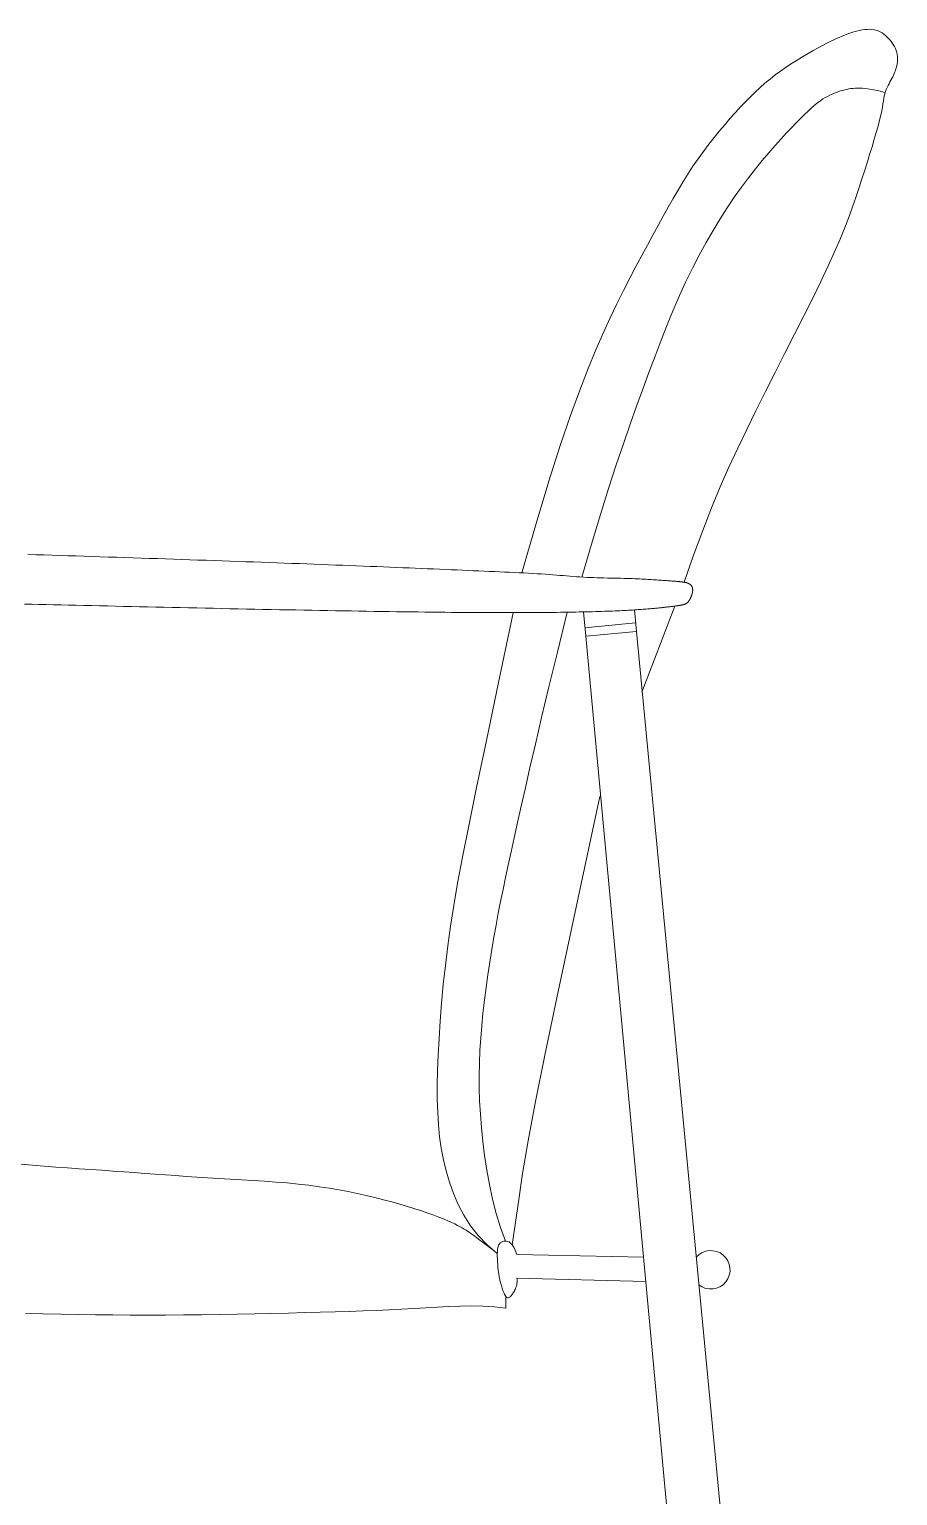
# Model space of a CAD drawing. Header units: metres. Extents: x -48 to 2360, y -1392 to 453.
# Drawn here: x 1306.297 to 1306.597, y 357.329 to 357.836 of the extents above; entities that cross this region are included whole.
import ezdxf

# ---------------------------------------------------------------- set-up
doc = ezdxf.new("R2010")
doc.units = ezdxf.units.M
doc.layers.get('0').update_dxf_attribs({"color": 200})
doc.layers.add('corte3', color=215, linetype='Continuous', lineweight=5)

# ---------------------------------------------------------------- blocks, each defined once
blk = doc.blocks.new('mesas y sillas de cafeteria')
for p, q in [((51.18844587020158, -14.29397601237179), (51.18765299595816, -14.28559206327736)), ((51.20595339996817, -14.29232031655374), (51.20524996476797, -14.28488210684554))]:
    blk.add_line(p, q)
for points in [[(51.22247697691364, -14.27532335044452), (51.22571463616987, -14.26598081426346), (51.22884518466344, -14.25747173149102), (51.23190186318061, -14.24965512449489), (51.23491791250672, -14.24239001564092), (51.2379265734271, -14.23553542730042), (51.24096108672347, -14.22895038184106), (51.24405469318572, -14.22249390163597), (51.2472406335919, -14.21602500904373), (51.25053684489012, -14.20943997060385), (51.25390004863675, -14.20278402949771), (51.25727166254819, -14.19613967308396), (51.26059310434084, -14.18958938871219), (51.26380579173019, -14.18321566373015), (51.26685114243537, -14.17710098548741), (51.26967057417005, -14.17132784134446), (51.27220550465154, -14.16597871863996), (51.2744140259465, -14.16111235537574), (51.27632092752992, -14.15669249214079), (51.27796767322525, -14.15265912016366), (51.27939572686137, -14.14895223067651), (51.28064655225808, -14.14551181490788), (51.28176161324518, -14.14227786409356), (51.28278237364702, -14.13919036946027), (51.28375029728795, -14.13618932224381), (51.28469784419212, -14.13322945462824), (51.28562145917385, -14.13032446261059), (51.28650858324454, -14.1275027831507), (51.28734665741285, -14.12479285320478), (51.28812312269565, -14.12222310972902), (51.28882542010069, -14.11982198967962), (51.28944099064302, -14.11761793000733), (51.28995727532856, -14.11563936767561), (51.29036712991365, -14.11390520510213), (51.29068506911972, -14.1123962065958), (51.29093102240222, -14.1110836019252), (51.29112491921933, -14.10993862087344), (51.29128668902831, -14.10893249319997), (51.29143626129007, -14.10803644868429), (51.29159356545733, -14.10722171710222), (51.291778531001, -14.10645952822233), (51.29200629525531, -14.10572575645347), (51.29227282712782, -14.1050148547456), (51.29256930339307, -14.10432592067991), (51.29288690084741, -14.10365805183937), (51.29321679627083, -14.10301034580516), (51.29355016644877, -14.10238190016571), (51.29387818817031, -14.10177181249492), (51.29419203821544, -14.10117918038486), (51.29448441891236, -14.10060256899669), (51.294754134703, -14.10003841383514), (51.29500151559023, -14.09948261799036), (51.29522689155692, -14.09893108455071), (51.29543059258958, -14.09837971659908), (51.29561294868381, -14.0978244172311), (51.29577428982429, -14.09726108952964), (51.29591494600027, -14.09668563658488), (51.29603406878141, -14.09609471309341), (51.29612609603373, -14.09548798018295), (51.29618428720642, -14.09486585058767), (51.29620190174228, -14.0942287370417), (51.29617219909142, -14.09357705228649), (51.29608843869937, -14.09291120904891), (51.2959438800126, -14.09223162006492), (51.29573178247392, -14.09153869807778), (51.29544780513243, -14.09083432271473), (51.29509720540409, -14.09012624121169), (51.2946876403139, -14.08942366769952), (51.29422676687864, -14.08873581630542), (51.29372224212148, -14.0880719011675), (51.29318172306102, -14.0874411364166), (51.29261286671044, -14.0868527361763), (51.29202333010016, -14.08631591458288), (51.29141893212727, -14.08583835437457), (51.29079813925182, -14.08542161268451), (51.29015757982415, -14.08506571526596), (51.28949388217916, -14.0847706878485), (51.288803674669, -14.08453655618723), (51.28808358562947, -14.08436334602084), (51.28733024341091, -14.08425108308802), (51.28654027635366, -14.08419979314203), (51.28571121270943, -14.08420907356594), (51.28484418034077, -14.08427680834211), (51.28394120701978, -14.08440045310272), (51.28300432050946, -14.08457746346903), (51.2820355485901, -14.08480529507506), (51.28103691901924, -14.08508140354752), (51.28001045957444, -14.08540324451496), (51.27895819802052, -14.0857682736023), (51.27787988448927, -14.08617530855736), (51.27676615853034, -14.08662861559606), (51.27560538206217, -14.08713382304632), (51.27438591699411, -14.08769655923788), (51.27309612524095, -14.08832245250778), (51.2717243687157, -14.08901713117848), (51.27025900932949, -14.08978622358882), (51.26868840899897, -14.09063535806308), (51.2670067149711, -14.09156819199052), (51.26523121587252, -14.09258049897471), (51.2633849856511, -14.09366608168057), (51.26149109826201, -14.09481874276389), (51.25957262766406, -14.09603228489505), (51.25765264781785, -14.09730051072256), (51.25575423267219, -14.09861722291498), (51.25390045618497, -14.09997622412993), (51.25210802925358, -14.10137385436428), (51.25036821052072, -14.10281660293185), (51.24866589557223, -14.1043134964857), (51.24698597999213, -14.10587356167161), (51.24531335936354, -14.10750582514083), (51.24363292927137, -14.10921931353914), (51.24192958529693, -14.11102305352324), (51.24018822303242, -14.11292607173527), (51.23839843596579, -14.11493495049217), (51.23656860927531, -14.11704649476451), (51.23471182603589, -14.11925506519219), (51.23284116933246, -14.12155502240603), (51.23096972225085, -14.12394072704774), (51.22911056786143, -14.12640653975177), (51.22727678925912, -14.12894682115257), (51.22548146951976, -14.13155593188822), (51.22373297880131, -14.13423038270957), (51.22202083553384, -14.13697528484408), (51.2203298452323, -14.13979789961923), (51.21864481340072, -14.14270548837521), (51.21695054554675, -14.14570531245226), (51.21523184718353, -14.14880463318332), (51.21347352381326, -14.15201071190677), (51.21166038094725, -14.1553308099592), (51.20977939549448, -14.15877686850581), (51.2078262299774, -14.16237954800636), (51.20579871831978, -14.16617418875467), (51.20369469444267, -14.17019613103548), (51.20151199227257, -14.17448071514627), (51.19924844573507, -14.17906328137906), (51.1969018887512, -14.18397917001676), (51.19447015524565, -14.18926372135502), (51.19194073156905, -14.19499725450805), (51.18925971378576, -14.20144000388245), (51.18636285039247, -14.20889718271792), (51.1831858898795, -14.21767400425233), (51.17966458074261, -14.22807568171265), (51.17573467147395, -14.2404074283404), (51.17133191056291, -14.25497445736619), (51.16639204651074, -14.27208198203152)], [(51.29172389666473, -14.10601314264932), (51.2896784927525, -14.10551636037053), (51.28793432450857, -14.10513613758121), (51.28645134228645, -14.10485910318312), (51.28518949643603, -14.10467188607618), (51.28410873731082, -14.10456111516032), (51.28316901525523, -14.10451341933003), (51.28233028062641, -14.10451542749433), (51.28155248376879, -14.10455376854588), (51.28080153797509, -14.10461736555044), (51.28006720828853, -14.10470431823342), (51.27934522268879, -14.10481502047878), (51.27863130915375, -14.10494986617778), (51.27792119566402, -14.105109249218), (51.27721061020293, -14.10529356348343), (51.2764952807438, -14.10550320286347), (51.27577093527634, -14.10573856124574), (51.27503423806411, -14.10600042677834), (51.27428559854525, -14.10629116466407), (51.27352636244359, -14.10661353435898), (51.2727578754866, -14.10697029533185), (51.27198148339266, -14.10736420703324), (51.27119853189561, -14.10779802893376), (51.27041036671562, -14.10827452049125), (51.26961833358382, -14.10879644115994), (51.26881978625443, -14.10936945098001), (51.26799611063871, -14.11001081224822), (51.26712470067741, -14.11074068783273), (51.26618295031494, -14.11157924060353), (51.26514825349932, -14.11254663343061), (51.26399800416402, -14.11366302918395), (51.2627095962589, -14.11494859073355), (51.26126042372834, -14.11642348094574), (51.25963471588784, -14.1181040974534), (51.2578440435891, -14.11999177691359), (51.25590681304584, -14.1220840907572), (51.25384143048996, -14.12437861040053), (51.25166630213516, -14.12687290726717), (51.24939983420882, -14.12956455278254), (51.24706043293281, -14.13245111836295), (51.24466650453451, -14.13553017543381), (51.24223557109963, -14.13879916167571), (51.23978161823379, -14.14225497979533), (51.23731774740099, -14.14589439874908), (51.23485706007523, -14.14971418750247), (51.23241265772685, -14.15371111501918), (51.22999764182441, -14.15788195025743), (51.22762511383826, -14.16222346218092), (51.22530817524512, -14.16673241975332), (51.2230556648301, -14.17140577505961), (51.22085937071006, -14.17624121270455), (51.21870681831842, -14.18123660041238), (51.21658553308862, -14.18638980591095), (51.21448304045407, -14.1916986969245), (51.21238686585548, -14.19716114118273), (51.21028453472263, -14.20277500641168), (51.20816357249259, -14.20853816033195), (51.20600765699692, -14.21447540897861), (51.20378507565965, -14.22071931156097), (51.20146026830571, -14.22742936558825), (51.19899767475727, -14.23476506856969), (51.1963617348365, -14.24288591801997), (51.19351688836377, -14.2519514114465), (51.19042757516581, -14.26212104636215), (51.18705823506298, -14.27355432027616)], [(50.99459118849245, -14.28286309851501), (50.99705144727523, -14.28292048422554), (50.99954390896801, -14.28297859713166), (51.00206746497861, -14.28303739254807), (51.0046207927071, -14.28309681913743), (51.00720251605526, -14.28315682390166), (51.00981125892304, -14.2832173538427), (51.0124456452113, -14.28327835596792), (51.01510429881819, -14.28333977727743), (51.01778584364274, -14.28340156476952), (51.02048890359129, -14.28346366544793), (51.02321210255741, -14.28352602631821), (51.02595406444834, -14.28358859437867), (51.02871341315767, -14.28365131663668), (51.03148877258627, -14.28371414009416), (51.03427876664045, -14.28377701174577), (51.03708201921381, -14.2838398786007), (51.03989715420994, -14.28390268765543), (51.04272279553061, -14.28396538592278), (51.04555756707032, -14.2840279203956), (51.04840009273448, -14.28409023808126), (51.05124899642487, -14.28415228597441), (51.05410290203235, -14.28421401108426), (51.05696043346961, -14.28427536041636), (51.05982021462569, -14.28433628096718), (51.06268086940963, -14.28439671973683), (51.06554102171322, -14.28445662373269), (51.06839929544458, -14.28451593995487), (51.07125431450186, -14.28457461540529), (51.07410470278137, -14.28463259708951), (51.07694908419035, -14.28468983200582), (51.07978608261965, -14.28474626715615), (51.08261432198015, -14.28480184954606), (51.08543242616179, -14.28485652617746), (51.08823901907454, -14.28491024405412), (51.09103272461289, -14.28496295017248), (51.09381216667225, -14.28501459153995), (51.09657596916713, -14.28506511515661), (51.09932275598567, -14.2851144680244), (51.10205115103054, -14.28516259714888), (51.10475977820442, -14.28520944952834), (51.10744726140638, -14.28525497216833), (51.11011222453726, -14.28529911206351), (51.11275329149703, -14.28534181622854), (51.11536908618564, -14.28538303165988), (51.11795823250304, -14.28542270535581), (51.12051935435102, -14.28546078432555), (51.12305107562406, -14.28549721556556), (51.12555202023123, -14.28553194607775), (51.12802081206883, -14.28556492287134), (51.13045607503409, -14.28559609294825), (51.13285648709734, -14.28562540606799), (51.13522094248492, -14.28565282308955), (51.13754838948171, -14.28567830762586), (51.13983777638805, -14.28570182329349), (51.14208805149337, -14.28572333370357), (51.14429816308893, -14.28574280247631), (51.14646705946507, -14.28576019323009), (51.14859368891939, -14.28577546957604), (51.15067721599462, -14.28578860620837), (51.15271767029844, -14.28579962212098), (51.15471529768638, -14.28580854738902), (51.15667034401395, -14.28581541207859), (51.15858305514394, -14.28582024626303), (51.16045367693187, -14.28582308001569), (51.16228245523871, -14.28582394340083), (51.1640696359209, -14.28582286649907), (51.16581551890522, -14.28581988213955), (51.16752062037449, -14.28581503424539), (51.16918551057915, -14.28580836950277), (51.17081075977057, -14.28579993458698), (51.17239693819738, -14.28578977619509), (51.17394461611184, -14.28577794100602), (51.17545436376349, -14.28576447570231), (51.17692675140188, -14.28574942697378), (51.17836234927836, -14.28573284149934), (51.17976172764156, -14.28571476596881), (51.18112545674376, -14.28569524706472), (51.18245410683448, -14.28567433147145), (51.18374824816874, -14.285652065877), (51.18500845098697, -14.28562849696391), (51.1862352855469, -14.28560367141654), (51.18742932209443, -14.28557763592107), (51.18859113088092, -14.28555043716187), (51.18972128216228, -14.28552212182149), (51.1908203461835, -14.28549273658609), (51.19188889319321, -14.28546232814369), (51.19292749344731, -14.28543094317502), (51.19393671719354, -14.28539862836988), (51.19491713468142, -14.28536543040354), (51.1958693161605, -14.28533139596766), (51.19679383188395, -14.28529657175022), (51.1976912520995, -14.28526100443014), (51.19856214705851, -14.28522474069359), (51.19940708701051, -14.28518782722313), (51.20022664220596, -14.2851503107122), (51.20102138289712, -14.28511223783426), (51.20179187933263, -14.2850736552864), (51.20253870176475, -14.28503460974025), (51.20326242043939, -14.2849951478911), (51.20396360560699, -14.28495531641602), (51.20464282752528, -14.28491516200666), (51.20530065643925, -14.28487473134373), (51.20593766260117, -14.28483407111526), (51.20655441625513, -14.28479322800194), (51.20715148765976, -14.2847522486918), (51.20772944706096, -14.28471117986373), (51.20828886470827, -14.28467006821302), (51.20883031085759, -14.28462896041674), (51.20935435575211, -14.28458790315744), (51.20986156964591, -14.28454694312859), (51.21035252278944, -14.2845061270109), (51.21082778543223, -14.28446550148692), (51.21128792782292, -14.28442511324283), (51.21173352021742, -14.28438500896664), (51.21216512100546, -14.28434523350916), (51.21258324117935, -14.28430582440342), (51.21298837987706, -14.28426681735073), (51.2133810362302, -14.2842282480633), (51.21376170937674, -14.28419015223335), (51.21413089845282, -14.28415256556946), (51.21448910259096, -14.28411552377111), (51.21483682092548, -14.28407906254324), (51.21517450518786, -14.28404321027119), (51.21550241746172, -14.28400796604546), (51.21582077241965, -14.28397332164241), (51.21612978474241, -14.28393926883837), (51.21642966910713, -14.28390579940788), (51.2167206401873, -14.2838729051291), (51.2170029126637, -14.28384057777657), (51.21727670120345, -14.28380880912118), (51.21754220864113, -14.2837775891112), (51.21779959038304, -14.28374690037163), (51.21804898999653, -14.2837167236903), (51.21829055104081, -14.2836870398678), (51.21852441707506, -14.28365782969377), (51.21875073166484, -14.28362907396149), (51.21896963837025, -14.28360075346427), (51.21918128075413, -14.28357284899539), (51.21938580237384, -14.28354534134996), (51.21958334679675, -14.28351821131764), (51.21977405758025, -14.28349143969535), (51.21995807828807, -14.28346500727275), (51.22013555248122, -14.28343889485041), (51.22030662372435, -14.28341308321615), (51.22047143556847, -14.28338755316327), (51.22063013158822, -14.28336228548324), (51.22078285534008, -14.28333726097298), (51.22092975038595, -14.2833124604258), (51.2210709602823, -14.28328786463317), (51.22120662860016, -14.283263454392), (51.22133689889506, -14.28323921049378), (51.22146191472984, -14.28321511372451), (51.22158181966824, -14.28319114489204), (51.22169675726855, -14.28316728477512), (51.22180687109358, -14.28314351417794), (51.22191230470435, -14.28311981388833), (51.22201320166369, -14.28309616470142), (51.22210970553533, -14.28307254740866), (51.22220195987302, -14.28304894280882), (51.22229010824776, -14.28302533168971), (51.22237429421784, -14.28300169484282), (51.22245466134427, -14.28297801306871), (51.22253135318624, -14.28295426715522), (51.22260451330931, -14.28293043789745), (51.22267428527448, -14.28290650609051), (51.22274081263822, -14.28288245252224), (51.22280423897155, -14.28285825799685), (51.2228647078291, -14.28283390328943), (51.22292236277553, -14.2828093692151), (51.22297734736912, -14.28278463655261), (51.22302980517543, -14.28275968609705), (51.22307987975273, -14.28273449864719), (51.2231277146675, -14.28270905499085), (51.22317345347437, -14.28268333592678), (51.22321723974073, -14.28265732224099), (51.22325921702486, -14.28263099473406), (51.22329952889322, -14.28260433419564), (51.22333831890046, -14.28257732141901), (51.22337572661399, -14.28254993800874), (51.22341187560232, -14.28252216879082), (51.22344688542944, -14.28249399941524), (51.22348087566843, -14.28246541551925), (51.2235139658851, -14.28243640274559), (51.22354627565346, -14.2824069467315), (51.22357792453749, -14.28237703312334), (51.22360903211029, -14.28234664756019), (51.22363970193783, -14.28231577891711), (51.22366997362315, -14.28228442899308), (51.2236998707549, -14.28225260282488), (51.22372941693629, -14.28222030544021), (51.22375863576508, -14.28218754187765), (51.22378755083719, -14.28215431717399), (51.22381618575218, -14.28212063635328), (51.22384456410418, -14.28208650445413), (51.22387270549643, -14.2820519273173), (51.22390061353417, -14.28201691401591), (51.22392828781449, -14.28198147443254), (51.22395572794903, -14.28194561844975), (51.22398293353945, -14.28190935594648), (51.22400990419828, -14.28187269680529), (51.22403663952082, -14.28183565090876), (51.22406313911324, -14.28179822813399), (51.22408940258993, -14.28176043836902), (51.22411542954342, -14.28172229149095), (51.22414121958991, -14.28168379738236), (51.22416677232559, -14.28164496592217), (51.22419208735937, -14.28160580699841), (51.22421716430017, -14.28156633048638), (51.22424200274509, -14.28152654626683), (51.22426660230394, -14.28148646423142), (51.22429096258202, -14.28144609424817), (51.22431508318004, -14.28140544620874), (51.22433896371058, -14.28136452999024), (51.22436260377344, -14.28132335547343), (51.22438600297301, -14.28128193254088), (51.22440916091546, -14.28124027107333), (51.2244320772088, -14.28119838095517), (51.22445475145378, -14.28115627206353), (51.22447718325839, -14.28111395428277), (51.224499372227, -14.28107143749548), (51.22452131796126, -14.28102873158059), (51.22454302007191, -14.28098584642066), (51.22456447816057, -14.28094279189463), (51.22458569183163, -14.28089957789052), (51.22460666069037, -14.28085621428181), (51.22462738434569, -14.28081271095652), (51.22464786240198, -14.28076907779177), (51.22466809445996, -14.28072532467195), (51.224688080124, -14.2806814614778), (51.22470781900392, -14.28063749808643), (51.2247273107032, -14.2805934443877), (51.2247465548262, -14.28054931025508), (51.22476555097728, -14.28050510557659), (51.22478429876628, -14.28046084023299), (51.22480279779029, -14.28041652409956), (51.22482104766186, -14.28037216706252), (51.22483904797809, -14.28032777900262), (51.22485679835245, -14.2802833698006), (51.22487429838566, -14.28023894933722), (51.22489154768391, -14.28019452749868), (51.22490854584885, -14.2801501141621), (51.22492529249121, -14.28010571921186), (51.22494178712896, -14.28006135231772), (51.2249580289772, -14.28001702231813), (51.224974017151, -14.27997273784786), (51.22498975078179, -14.27992850753981), (51.2250052289919, -14.27988434001236), (51.22502045090459, -14.27984024391299), (51.22503541564856, -14.27979622785824), (51.22505012235069, -14.27975230048833), (51.22506456980864, -14.27970846959579), (51.22507875555402, -14.27966473964261), (51.22509267679288, -14.27962111425586), (51.22510633072579, -14.27957759706442), (51.22511971456061, -14.2795341917008), (51.2251328254988, -14.27949090178117), (51.22514566075279, -14.2794477309435), (51.22515821752222, -14.27940468281486), (51.22517049293401, -14.27936176080948), (51.22518248379401, -14.27931896751397), (51.22519418682714, -14.27927630530758), (51.22520559876011, -14.27923377656407), (51.22521671631421, -14.27919138366815), (51.22522753621706, -14.27914912898814), (51.22523805519722, -14.27910701490691), (51.22524826997414, -14.2790650437928), (51.22525817728001, -14.27902321803413), (51.22526777383155, -14.27898154000104), (51.22527705636367, -14.27894001207278), (51.225286021594, -14.27889863662676), (51.22529466625019, -14.27885741603677), (51.22530298705988, -14.27881635268568), (51.22531098074614, -14.27877544894545), (51.22531864403209, -14.27873470718987), (51.22532597364989, -14.27869412980908), (51.22533296631718, -14.27865371916596), (51.22533961876525, -14.27861347764519), (51.22534592771717, -14.27857340762421), (51.22535188989332, -14.27853351147496), (51.2253575020286, -14.27849379157669), (51.22536276084338, -14.27845425030682), (51.22536766306166, -14.27841489004459), (51.22537220541108, -14.27837571316559), (51.22537638461563, -14.2783367220436), (51.22538019739841, -14.2782979190597), (51.2253836404916, -14.27825930658946), (51.22538671061466, -14.27822088701032), (51.22538940449431, -14.27818266269969), (51.22539171885637, -14.27814463603136), (51.22539365042485, -14.27810680938637), (51.22539519592829, -14.27806918513852), (51.22539635208796, -14.27803176566704), (51.22539711563604, -14.27799455334934), (51.22539748328836, -14.27795755055922), (51.22539745177255, -14.27792075968136), (51.22539701782171, -14.2778841830841), (51.22539617815073, -14.27784782314666), (51.2253949294909, -14.27781168224828), (51.22539326856986, -14.27777576276276), (51.22539119210796, -14.27774006707295), (51.22538869683103, -14.27770459754902), (51.22538577946671, -14.27766935657564), (51.22538243673716, -14.27763434651933), (51.22537866537368, -14.27759956976661), (51.2253744620939, -14.27756502869124), (51.22536982362817, -14.27753072567066), (51.22536474678509, -14.27749666297132), (51.22535922870975, -14.27746284245222), (51.22535326663183, -14.27742926585597), (51.22534685778282, -14.27739593492879), (51.22533999939242, -14.27736285141691), (51.2253326886912, -14.27733001706474), (51.22532492290793, -14.27729743361851), (51.2253166992723, -14.2772651028281), (51.22530801535413, -14.27723302601225), (51.22529887006294, -14.27720120282356), (51.22528926265204, -14.27716963246894), (51.2252791923629, -14.27713831418259), (51.22526865845339, -14.27710724718054), (51.22525766016861, -14.27707643068788), (51.2252461967546, -14.27704586392247), (51.2252342674683, -14.27701554611122), (51.22522187163759, -14.27698547636464), (51.22520900893505, -14.27695565337854), (51.2251956791124, -14.27692607575409), (51.22518188192498, -14.27689674206704), (51.22516761712723, -14.27686765091858), (51.22515288447084, -14.27683880089535), (51.225137683713, -14.27681019058946), (51.22512201460813, -14.27678181859119), (51.22510587690613, -14.27675368348719), (51.22508927036415, -14.27672578387501), (51.22507219473573, -14.2766981183413), (51.22505464977348, -14.27667068547998), (51.22503663523185, -14.27664348387771), (51.22501815086798, -14.27661651212475), (51.22499919643269, -14.27658976881321), (51.22497977168041, -14.27656325254065), (51.22495987636648, -14.27653696188645), (51.22493951024535, -14.27651089544634), (51.2249186730678, -14.27648505181241), (51.2248973645892, -14.27645942957315), (51.22487558456578, -14.27643402731701), (51.22485333275108, -14.27640884363973), (51.2248306088959, -14.27638387712977), (51.22480741275922, -14.27635912637743), (51.2247837440882, -14.27633458997298), (51.22475960264546, -14.27631026651216), (51.22473498817726, -14.27628615457797), (51.22470990044258, -14.27626225276254), (51.22468433919585, -14.27623855966158), (51.22465830418423, -14.27621507386175), (51.22463179516762, -14.27619179395333), (51.22460481190228, -14.27616871853024), (51.22457735413991, -14.27614584617913), (51.2245494216304, -14.2761231754921), (51.22452101413273, -14.27610070506307), (51.22449213140044, -14.27607843347869), (51.22446277318522, -14.27605635933287), (51.22443293924061, -14.27603448121044), (51.22440262932287, -14.27601279771079), (51.22437184318642, -14.27599130741692), (51.22434058058479, -14.27597000892274), (51.22430884127152, -14.27594890081673), (51.22427662499831, -14.2759279816928), (51.22424393152778, -14.27590725014124), (51.22421076060073, -14.27588670475052), (51.22417711198159, -14.27586634411273), (51.22414298542117, -14.27584616681997), (51.2241083806739, -14.27582617145708), (51.22407328665668, -14.27580635610502), (51.22403764894352, -14.27578671675474), (51.22400140226819, -14.27576724888968), (51.22396448136624, -14.27574794799511), (51.2239268209787, -14.27572880954904), (51.22388835583752, -14.2757098290258), (51.22384902068188, -14.27569100191431), (51.22380875024646, -14.27567232368892), (51.22376743591758, -14.27565378776308), (51.2237247957155, -14.27563537924834), (51.2236805042985, -14.27561708118446), (51.22363423633396, -14.27559887661118), (51.22358566648018, -14.27558074857188), (51.22353446940997, -14.27556268010449), (51.22348031978709, -14.27554465425055), (51.22342289227254, -14.27552665405528), (51.22336185069707, -14.27550866203273), (51.22329681554493, -14.27549065863423), (51.22322739646279, -14.2754726237963), (51.22315320309372, -14.2754545374446), (51.2230738450935, -14.27543637951021), (51.22298893209972, -14.2754181299224), (51.22289807376819, -14.2753997686159), (51.22280087973741, -14.27538127551452), (51.22269695965861, -14.27536263055663), (51.22258592317849, -14.27534381367332), (51.22246737994556, -14.2753248047884), (51.22234093960833, -14.2753055838366), (51.2222062118035, -14.27528613074537), (51.2220628061923, -14.27526642544944), (51.22191033241143, -14.27524644787627), (51.22174840011667, -14.27522617795876), (51.22157661894471, -14.27520559562799), (51.22139459855043, -14.27518468081144), (51.22120194857507, -14.27516341344199), (51.2209982786726, -14.27514177345074), (51.22078319848697, -14.27511974076697), (51.22055631766034, -14.27509729532358), (51.2203172458494, -14.27507441704802), (51.22006559269448, -14.27505108587138), (51.21980096784227, -14.27502728172658), (51.21952298093947, -14.27500298454106), (51.21923124164186, -14.27497817424955), (51.21892535958341, -14.27495283077951), (51.21860494442353, -14.27492693406384), (51.21826960579801, -14.27490046403182), (51.21791895335991, -14.27487340061271), (51.21755259675774, -14.27484572374306), (51.21717014563637, -14.27481741334304), (51.2167712096425, -14.27478844935285), (51.21635539842191, -14.27475881170176), (51.21592232162493, -14.27472848031357), (51.21547158889734, -14.27469743512847), (51.21500280988585, -14.27466565606665), (51.21451559423531, -14.27463312306645), (51.2140095515997, -14.27459981605716), (51.2134842916139, -14.27456571496987), (51.21293942394004, -14.27453079973566), (51.21237455821392, -14.27449505028017), (51.21178930408587, -14.27445844653994), (51.21118327120257, -14.27442096844243), (51.21055606921709, -14.2743825959169), (51.20990730776339, -14.2743433088981), (51.20923659649907, -14.27430308731346), (51.20854288416467, -14.27426202795141), (51.2078224758834, -14.2742206949988), (51.20707101587413, -14.27417976951074), (51.20628414835755, -14.27413993253867), (51.20545751755253, -14.27410186511588), (51.20458676768067, -14.27406624830473), (51.20366754295992, -14.27403376315124), (51.20269548760643, -14.27400509069776), (51.20166830146536, -14.27398056769744), (51.20059190682059, -14.27395915369016), (51.19947428158866, -14.27393946391749), (51.19832340368248, -14.27392011362463), (51.19714725100948, -14.27389971804587), (51.19595380148439, -14.27387689242823), (51.19475103301284, -14.27385025201329), (51.19354692351135, -14.27381841204442), (51.19234811866227, -14.27378022057019), (51.19115593526749, -14.27373545689625), (51.18997035788288, -14.27368413312797), (51.18879137108797, -14.27362626139075), (51.18761895944681, -14.27356185378812), (51.18645310753436, -14.27349092244185), (51.18529379991287, -14.27341347945185), (51.18414102115548, -14.27332953694349), (51.18299341319289, -14.27323933894331), (51.1818442474023, -14.27314405715515), (51.18068545252299, -14.2730450951949), (51.17950895730155, -14.2729438566912), (51.17830669046907, -14.27284174525812), (51.1770705807694, -14.27274016452066), (51.17579255694636, -14.27264051809834), (51.17446454773471, -14.2725442096089), (51.17308049583607, -14.27245229480104), (51.17164239977774, -14.27236443791116), (51.1701542720366, -14.27227995529393), (51.1686201251041, -14.27219816330944), (51.16704397145804, -14.27211837832328), (51.16542982358533, -14.27203991668648), (51.1637816939683, -14.27196209476097), (51.16210359509387, -14.27188422890686), (51.16039886812177, -14.27180575144484), (51.1586681689414, -14.27172655852337), (51.15691148212591, -14.27164666226054), (51.15512879223479, -14.27156607477082), (51.15332008384848, -14.2714848081614), (51.15148534153013, -14.27140287454495), (51.14962454984925, -14.27132028604137), (51.14773769337808, -14.27123705475969), (51.14582475668522, -14.27115319281256), (51.14388572433654, -14.27106871231445), (51.14192058090066, -14.27098362537981), (51.1399293109489, -14.27089794411768), (51.13791189905351, -14.27081168064251), (51.13586832978035, -14.27072484707242), (51.13379858769531, -14.27063745551459), (51.13170265737517, -14.27054951808168), (51.12958052338308, -14.2704610468918), (51.12743217029038, -14.27037205405577), (51.12525758266474, -14.27028255168443), (51.12305674507934, -14.27019255189407), (51.12082964210185, -14.27010206679552), (51.11857625829816, -14.27001110850324), (51.1162965782396, -14.26991968912989), (51.11399058649477, -14.26982782078994), (51.11165830005848, -14.26973551627816), (51.10929986561678, -14.26964279114873), (51.10691546228736, -14.26954966162884), (51.1045052691743, -14.26945614395663), (51.1020694653962, -14.26936225435929), (51.09960823006168, -14.26926800907677), (51.09712174228753, -14.26917342434172), (51.09461018118509, -14.26907851638134), (51.09207385556238, -14.26898330418408), (51.08951359300499, -14.26888781771231), (51.08693035080523, -14.26879208967875), (51.08432508624264, -14.26869615280521), (51.08169875661133, -14.26860003979891), (51.07905231919085, -14.26850378337622), (51.07638673126621, -14.26840741625347), (51.07370295012515, -14.26831097114155), (51.07100196547617, -14.26821448144983), (51.06828489672716, -14.26811798331437), (51.0655528957077, -14.26802151358243), (51.06280711424279, -14.26792510907762), (51.06004870416018, -14.26782880664177), (51.05727881729854, -14.26773264310759), (51.05449860547469, -14.26763665530598), (51.05170922052639, -14.26754088007874), (51.04891181428411, -14.26744535425314), (51.04610753856559, -14.26735011467463), (51.0432975452095, -14.26725519816682), (51.04048298604266, -14.2671606415679), (51.03766501289192, -14.26706648171239), (51.0348447775923, -14.26697275543665), (51.03202343196517, -14.26687949957523), (51.02920212784466, -14.26678675096264), (51.02638201706122, -14.26669454643525), (51.02356425143716, -14.26660292282213), (51.02074998280568, -14.26651191696328), (51.01794036299725, -14.26642156569324), (51.01513654383871, -14.26633190584471), (51.01233967715689, -14.26624297425224), (51.00955091478954, -14.26615480775217), (51.00677140855623, -14.2660674431736), (51.00400231029107, -14.26598091736378), (51.00124477181998, -14.26589526714451), (50.99849994497617, -14.26581052935762), (50.99576898158375, -14.26572674083582)], [(51.15790584302795, -14.50732947494907), (51.15439329220771, -14.50435994180043), (51.15131896755065, -14.50114807794125), (51.14864959332863, -14.49773027370247), (51.1463518938026, -14.49414291942594), (51.14439259322444, -14.49042240543895), (51.14273841585691, -14.48660512207789), (51.14135608596644, -14.48272745968279), (51.14021232781215, -14.47882580857913), (51.13927702647652, -14.47492303598119), (51.13853271037351, -14.47098791660028), (51.13796506873314, -14.46697570202014), (51.13755979079087, -14.46284164382996), (51.13730256578492, -14.45854099360622), (51.13717908294439, -14.45402900294357), (51.13717503150565, -14.44926092342212), (51.13727610070691, -14.44419200662924), (51.1374711205026, -14.43879060631116), (51.1377614837611, -14.43307748485313), (51.13815172406885, -14.42708650679378), (51.13864637501774, -14.42085153668449), (51.13924997019512, -14.41440643906753), (51.13996704319015, -14.40778507848881), (51.140802127592, -14.40102131948879), (51.14175975698981, -14.39414902661883), (51.14286208864087, -14.38709759725134), (51.14420177443662, -14.37937856009012), (51.14588908994574, -14.37039897667637), (51.14803431073688, -14.35956590854039), (51.15074771236868, -14.34628641722702), (51.15413957040892, -14.32996756427019), (51.15832016041986, -14.31001641120383), (51.16339975797109, -14.28584001957279)], [(51.16072942605297, -14.50307786553094), (51.15902089709834, -14.4983372103452), (51.15753007187868, -14.49346874819639), (51.15624321820724, -14.48851234962058), (51.15514660388908, -14.48350788515381), (51.15422649673746, -14.47849522532488), (51.15346916455837, -14.47351424067529), (51.15286087516324, -14.46860480173564), (51.1523878963626, -14.46380677904017), (51.15203786866641, -14.45914908985833), (51.15180392338789, -14.45461683841131), (51.15168056453786, -14.45018417565188), (51.15166229612896, -14.44582525253281), (51.15174362217567, -14.44151422000323), (51.15191904668518, -14.43722522901589), (51.15218307367923, -14.43293243052904), (51.15253020715954, -14.4286099754936), (51.15295460860125, -14.42423972456891), (51.15344906928567, -14.4198343772423), (51.15400603794387, -14.41541434270403), (51.15461796331329, -14.41100003014981), (51.1552772941377, -14.40661184877536), (51.15597647915001, -14.40227020776729), (51.15670796708218, -14.39799551632314), (51.15746420667983, -14.39380818363861), (51.15824044494639, -14.38971395607223), (51.15904312200928, -14.38565992865551), (51.15988147625558, -14.38157853359735), (51.16076474608417, -14.37740220309206), (51.16170216989212, -14.37306336935217), (51.16270298607014, -14.36849446457563), (51.16377643301257, -14.36362792096406), (51.16493174912011, -14.35839617071724), (51.16618571155504, -14.35271289409866), (51.16758525260866, -14.34641676361207), (51.16918484332928, -14.33932769980674), (51.17103895478613, -14.33126562323923), (51.17320205802207, -14.32205045446608), (51.17572862410907, -14.31150211404747), (51.17867312409453, -14.29944052253813), (51.1820900290395, -14.28568560049098)], [(51.20787241394009, -14.31333980099407), (51.2192104733067, -14.28357440664513)], [(51.20567589161965, -14.28938590939651), (51.18816836185306, -14.29104160521456)], [(51.20595339996817, -14.29232031655374), (51.26598128276328, -14.92034712088935), (51.24675350668713, -14.92154209291402), (51.18844587020158, -14.29397601237179)], [(51.20595339996817, -14.29232031655374), (51.18844587020158, -14.29397601237179)], [(51.16305317422029, -14.50429891842577), (51.16493971558884, -14.49106712537832), (51.16665938022834, -14.4797143112628), (51.16856738800288, -14.46842537604243), (51.17101895876749, -14.45538521968592), (51.17436931238626, -14.43877874215468), (51.17897366872057, -14.41679084342104), (51.18518724762998, -14.38760642344641), (51.19336526897405, -14.34941038219586)], [(51.15684470680935, -14.50643238353405), (51.15407365549436, -14.50436496491238), (51.15189669795018, -14.50274345506659), (51.15021553635052, -14.50149877987496), (51.14893187288999, -14.50056186519942), (51.1479474097514, -14.49986363691823), (51.14716384911571, -14.49933502090425), (51.14648289317302, -14.49890694302849), (51.1458062441061, -14.49851032916195), (51.14504966445838, -14.49808765101261), (51.1441851582149, -14.49762756360178), (51.14319878971673, -14.49713026780228), (51.14207662330864, -14.49659596446691), (51.14080472333171, -14.49602485446667), (51.13936915412978, -14.49541713865619), (51.13775598004304, -14.49477301789921), (51.13595126541895, -14.49409269306125), (51.13394633760345, -14.49337765379823), (51.1317535759672, -14.49263454497304), (51.12939062288478, -14.4918713002462), (51.12687512073899, -14.49109585327096), (51.12422471190348, -14.49031613770603), (51.12145703875558, -14.48954008721375), (51.11858974366987, -14.48877563544738), (51.11564046902913, -14.4880307160729), (51.11262273700868, -14.48731251145), (51.10953358898496, -14.48662519877143), (51.10636594614607, -14.48597220394004), (51.10311272967738, -14.48535695286046), (51.09976686075515, -14.48478287142279), (51.09632126056385, -14.48425338553534), (51.09276885028794, -14.48377192109911), (51.08910255110914, -14.48334190400783), (51.08532114997888, -14.48296480868157), (51.08144689693836, -14.48263430357474), (51.07750790779846, -14.48234210565533), (51.07353229836644, -14.48207993189499), (51.06954818445502, -14.48183949925988), (51.06558368187234, -14.48161252472528), (51.06166690643204, -14.48139072525737), (51.05782597394409, -14.48116581782233), (51.05408046276079, -14.48093117015014), (51.05041580144734, -14.48068675300419), (51.04680888110761, -14.48043418790621), (51.04323659284546, -14.48017509637248), (51.03967582777477, -14.47991109992472), (51.03610347699305, -14.47964382008468), (51.03249643161507, -14.47937487837225), (51.02883158274199, -14.47910589630737), (51.0250909549568, -14.47883789423577), (51.02127710671266, -14.47856948783192), (51.01739772994824, -14.47829869158886), (51.01346051659311, -14.47802352001054), (51.00947315857684, -14.47774198758998), (51.00544334783262, -14.47745210882567), (51.00137877629368, -14.47715189821247), (50.99728713588775, -14.47683937025613), (50.99317297041398, -14.47651292475348)], [(51.16088036511792, -14.5262412344855), (51.15692234203743, -14.52580090549782), (51.15299190168935, -14.52555424123966), (51.14907248216059, -14.52546981814339), (51.14514752153536, -14.52551621263774), (51.14120045790241, -14.52566200116053), (51.13721472934776, -14.52587576013502), (51.1331737739556, -14.52612606600269), (51.12906102981378, -14.52638149519225), (51.12485955829925, -14.52661638710924), (51.12055091395723, -14.52682813307365), (51.11611627462571, -14.52701988738045), (51.11153681813903, -14.52719480432097), (51.10679372233608, -14.52735603818837), (51.10186816505939, -14.52750674327581), (51.09674132413238, -14.52765007387643), (51.09139437740305, -14.52778918428157), (51.08581801842229, -14.52792621281878), (51.08004100362359, -14.52805923392771), (51.07410160516065, -14.52818530608056), (51.06803809517805, -14.52830148775138), (51.0618887458304, -14.52840483741056), (51.05569182926683, -14.52849241353397), (51.04948561764468, -14.52856127459017), (51.0433083831058, -14.52860847905322), (51.03718948991082, -14.52863153474937), (51.03112267074357, -14.52862974692289), (51.02509275039574, -14.52860287016301), (51.01908455365628, -14.5285506590717), (51.01308290531324, -14.52847286824363), (51.00707263016284, -14.52836925227166), (51.00103855299039, -14.52823956574866), (50.99496549859032, -14.52808356328023)], [(51.16469531043822, -14.51585385139879), (51.16474209899479, -14.51653259126397), (51.16473741774735, -14.51714181838361), (51.16468819249076, -14.5176896084522), (51.16460134901263, -14.51818403715879), (51.16448381309692, -14.51863318020332), (51.16434251052942, -14.51904511327484), (51.16418436710501, -14.51942791206602), (51.16401630860219, -14.51978965226954), (51.16384408514659, -14.52013689319938), (51.16366874417236, -14.52047012861112), (51.16349015745345, -14.52078833589803), (51.16330819675113, -14.52109049243154), (51.16312273383937, -14.52137557559945), (51.16293364048124, -14.52164256277501), (51.16274078845618, -14.52189043134786), (51.1625440495236, -14.52211815869305), (51.16234309759511, -14.5223224657675), (51.16213681511999, -14.52249104782095), (51.16192388668696, -14.52260934367769), (51.16170299688838, -14.52266279216201), (51.16147283031114, -14.52263683209458), (51.16123207155124, -14.52251690230514), (51.16097940519376, -14.52228844161073), (51.16071351582377, -14.52193688883926), (51.16043430891114, -14.52145249042769), (51.16014657338474, -14.52084472324896), (51.15985631905278, -14.52012787178865), (51.15956955572346, -14.51931622053598), (51.15929229320591, -14.51842405397656), (51.15903054129831, -14.5174656565996), (51.15879030981432, -14.51645531288887), (51.15857760855488, -14.51540730733541), (51.1583971051341, -14.51433625579739), (51.15824809837522, -14.51325809965056), (51.15812854490014, -14.5121891116396), (51.15803640133799, -14.51114556451284), (51.15796962431341, -14.51014373101498), (51.15792617045645, -14.50919988389614), (51.15790399638536, -14.50833029590467), (51.15790105872929, -14.50755123978524), (51.15791566049938, -14.50687440955153), (51.15794749021916, -14.50629318430765), (51.15799658281048, -14.50579636441762), (51.15806297317704, -14.50537275024362), (51.15814669623342, -14.50501114215513), (51.1582477868933, -14.50470034051978), (51.15836628006309, -14.50442914570158), (51.15850221066466, -14.50418635806636), (51.15865628309712, -14.50396303081106), (51.15883187973941, -14.50375922842068), (51.15903305246957, -14.5035772682204), (51.15926385315743, -14.50341946751905), (51.15952833367828, -14.50328814364366), (51.15983054590743, -14.50318561390304), (51.16017454171833, -14.50311419562058), (51.16056437298084, -14.5030762061142), (51.16100177395401, -14.50308060367388), (51.16147920840922, -14.50316291050694), (51.1619868225016, -14.50336528978733), (51.16251476238813, -14.50372990470169), (51.16305317422029, -14.50429891842577), (51.16359220415507, -14.50511449414262), (51.16412199834394, -14.50621879502796), (51.16463270294571, -14.50765398426665)], [(51.20838778242887, -14.50861115194493), (51.16463270294571, -14.50765398426665)], [(51.20917473469126, -14.51708113247878), (51.16469531043822, -14.51585385139879)], [(51.16088036511974, -14.52215749311836), (51.16088036511792, -14.5262412344855)]]:
    blk.add_lwpolyline(points)
blk.add_arc((51.23166769855834, -14.51298500760277), 0.006647485875552827, 231.6502562807575, 139.2694291789185)

msp = doc.modelspace()

# ---------------------------------------------------------------- block references
at = {"layer": 'corte3', "transparency": 33554687}
msp.add_blockref('mesas y sillas de cafeteria', (1255.300390138466, 371.9204163293816), dxfattribs=at)

doc.saveas('drawing.dxf')
